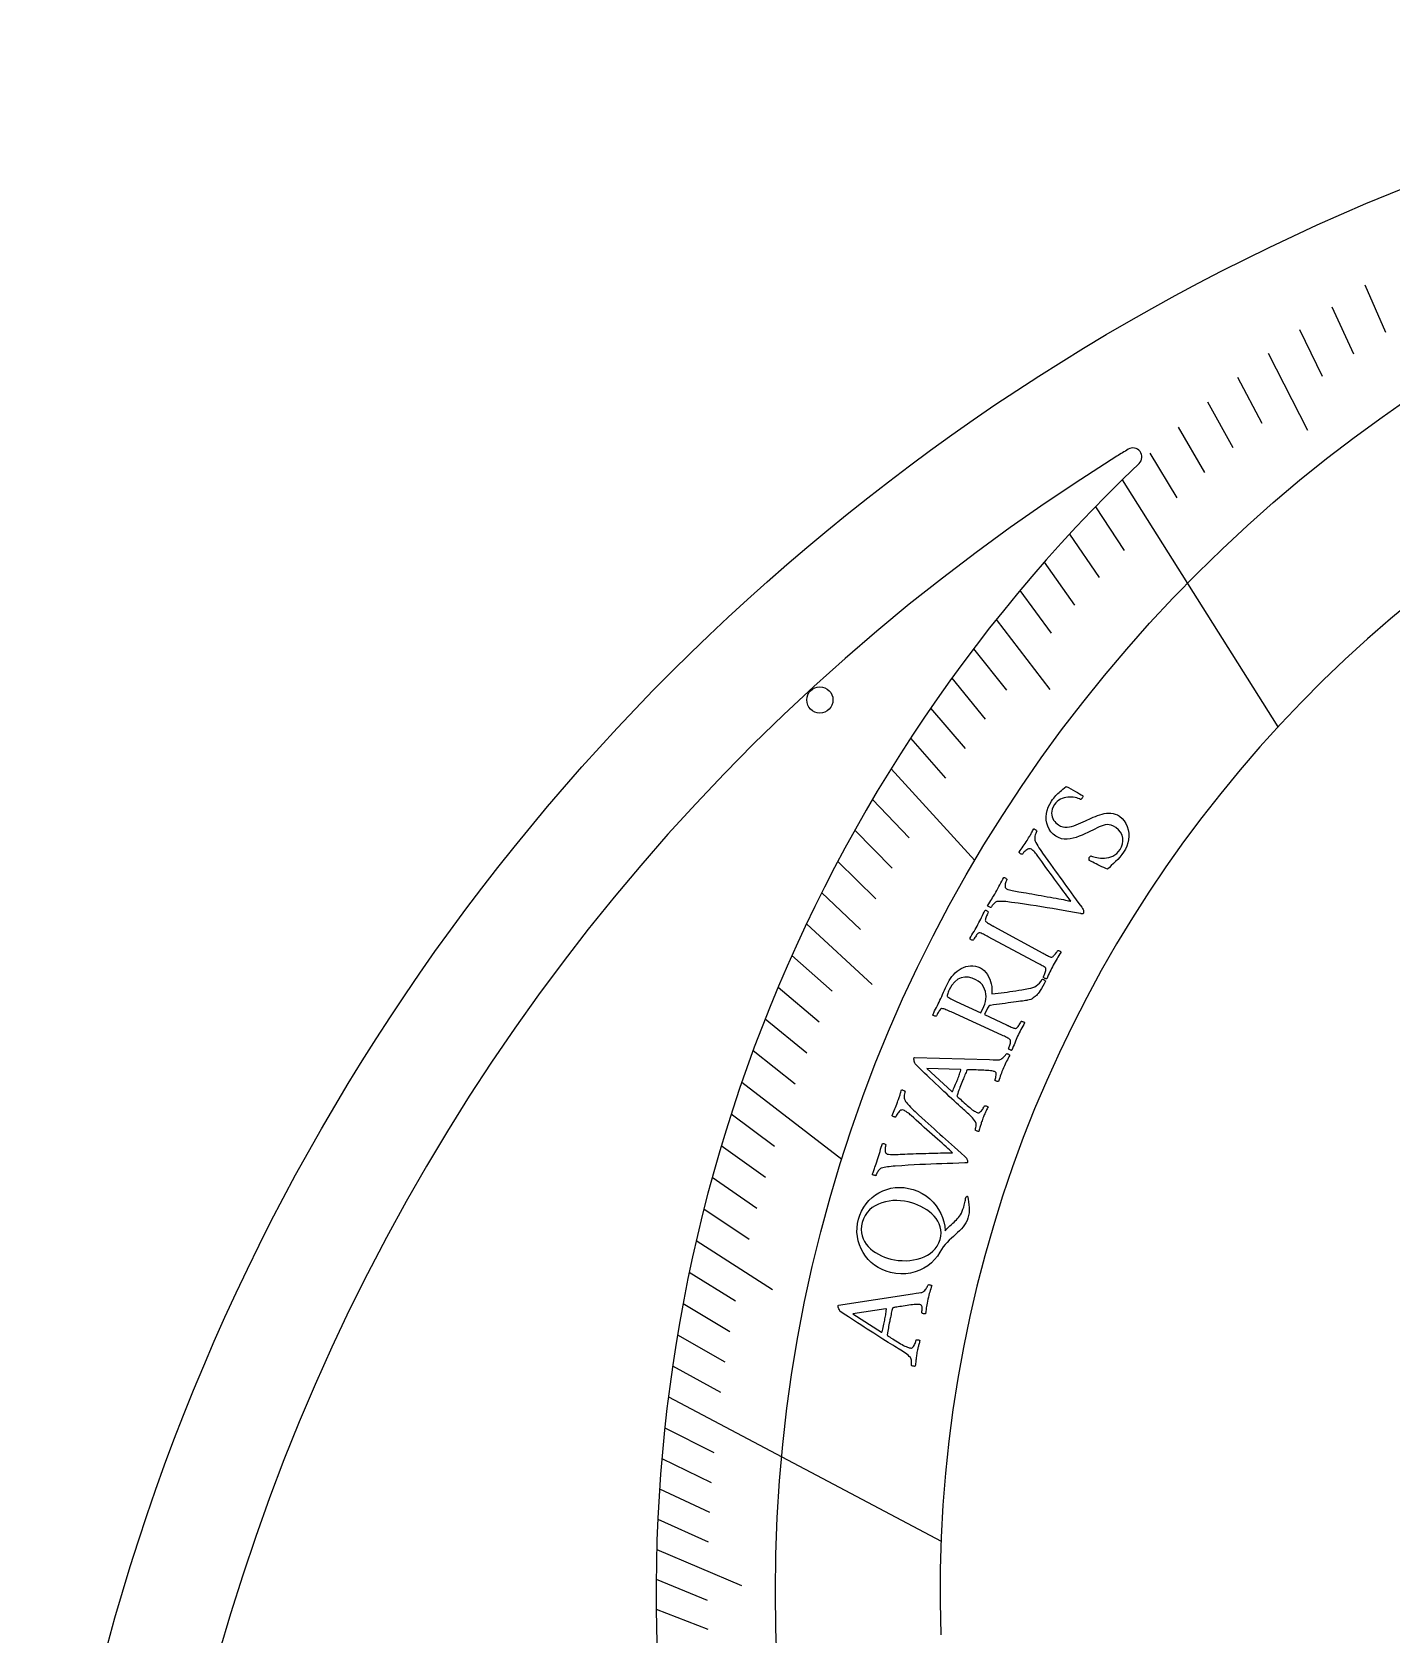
# Model space of a CAD drawing. Header units: millimetres. Extents: x -61 to 61, y -61 to 61.
# Drawn here: x -60.75 to -22.92, y 16.16 to 60.75 of the extents above; entities that cross this region are included whole.
import ezdxf

# ---------------------------------------------------------------- set-up
doc = ezdxf.new("R2010")
doc.units = ezdxf.units.MM
for name, color, linetype in [('CUT_INNER', 6, 'Continuous'), ('CUT_OUTER', 1, 'Continuous'), ('ENGRAVE', 7, 'Continuous'), ('ENGRAVE_FINE', 8, 'Continuous'), ('TEXT', 5, 'Continuous')]:
    doc.layers.add(name, color=color, linetype=linetype)

msp = doc.modelspace()

# ---------------------------------------------------------------- linework, layer by layer
at = {"layer": 'CUT_INNER'}
for centre, radius, start, end in [((-0.0003, 17.3601), 35.4923, 92.38122, 181.94185), ((-13.759, 22.1762), 31.6149, 121.46153, 122.13805), ((-30.1292, 48.9302), 0.25, 313.77078, 121.46484), ((-0.0001, 0), 57.7124, 121.992876, 268.538679), ((-0.0002, 17.3596), 43.3901, 133.66091, 237.28798)]:
    msp.add_arc(centre, radius, start, end, dxfattribs=at)
at = {"layer": 'CUT_OUTER'}
msp.add_circle((0, 0), 60.75, dxfattribs=at)
at = {"layer": 'ENGRAVE'}
for points in [[(-30.4248, 48.2959), (-26.0931, 41.4198)], [(-36.8574, 40.2563), (-34.5233, 37.707)], [(-41.0089, 31.5366), (-38.2235, 29.3945)], [(-43.0505, 22.7793), (-35.4649, 18.7655)]]:
    msp.add_lwpolyline(points, dxfattribs=at)
for centre, radius in [((0, 17.3597), 40.0734), ((-38.8367, 42.1689), 0.3645)]:
    msp.add_circle(centre, radius, dxfattribs=at)
at = {"layer": 'ENGRAVE_FINE'}
for points in [[(-23.6813, 53.7178), (-23.1, 52.3992)], [(-24.5962, 53.1053), (-23.9898, 51.7961)], [(-25.4913, 52.4725), (-24.8601, 51.1732)], [(-26.3663, 51.8203), (-25.2727, 49.6709)], [(-27.2208, 51.1495), (-26.5404, 49.871)], [(-28.0542, 50.4608), (-27.3495, 49.1933)], [(-28.8662, 49.7551), (-28.1375, 48.499)], [(-29.6565, 49.0332), (-28.9039, 47.7889)], [(-31.1708, 47.5441), (-30.3712, 46.3246)], [(-31.8943, 46.7786), (-31.0716, 45.5719)], [(-32.5952, 46.0001), (-31.7496, 44.8067)], [(-33.2732, 45.2095), (-32.405, 44.0298)], [(-33.9283, 44.4076), (-32.4428, 42.4633)], [(-34.5603, 43.5952), (-33.6476, 42.4439)], [(-35.1692, 42.7731), (-34.2347, 41.6365)], [(-35.7551, 41.9421), (-34.7989, 40.8205)], [(-36.3178, 41.1029), (-35.3404, 39.9967)], [(-37.374, 39.4029), (-36.3549, 38.3286)], [(-37.8676, 38.5437), (-36.8282, 37.4857)], [(-38.3385, 37.6792), (-37.279, 36.638)], [(-38.7866, 36.8101), (-37.7074, 35.7859)], [(-39.2122, 35.9372), (-37.3791, 34.2572)], [(-39.6154, 35.061), (-38.4978, 34.0718)], [(-39.9965, 34.1822), (-38.8601, 33.2111)], [(-40.3556, 33.3015), (-39.2009, 32.3486)], [(-40.693, 32.4194), (-39.5202, 31.4851)], [(-41.3037, 30.6535), (-40.0959, 29.7572)], [(-41.5774, 29.7708), (-40.3527, 28.8938)], [(-41.8306, 28.8889), (-40.5892, 28.0316)], [(-42.0633, 28.0083), (-40.8058, 27.171)], [(-42.2761, 27.1296), (-40.1506, 25.7656)], [(-42.4691, 26.2532), (-41.1803, 25.4565)], [(-42.6427, 25.3796), (-41.3389, 24.6036)], [(-42.7972, 24.5091), (-41.4788, 23.7541)], [(-42.9331, 23.6422), (-41.6003, 22.9083)], [(-43.1499, 21.9207), (-41.7899, 21.2298)], [(-43.2317, 21.0668), (-41.8586, 20.3977)], [(-43.2961, 20.2179), (-41.9105, 19.5709)], [(-43.3435, 19.3744), (-41.9457, 18.7496)], [(-43.3743, 18.5365), (-41.0207, 17.5307)], [(-43.3889, 17.7045), (-41.9681, 17.1248)], [(-43.3876, 16.8788), (-41.9559, 16.3218)]]:
    msp.add_lwpolyline(points, dxfattribs=at)
at = {"layer": 'TEXT'}
for points in [[(-32.3951, 39.3501), (-32.362, 39.3974), (-32.3303, 39.4395), (-32.3001, 39.4765), (-32.2714, 39.5083), (-32.2428, 39.5373), (-32.213, 39.5661), (-32.1819, 39.5945), (-32.1496, 39.6227), (-32.1148, 39.6525), (-32.0763, 39.6859), (-32.0341, 39.7229), (-31.9881, 39.7634), (-31.9234, 39.7316), (-31.8585, 39.698), (-31.7933, 39.6628), (-31.7279, 39.6259), (-31.6666, 39.5903), (-31.6138, 39.5593), (-31.5696, 39.5328), (-31.5338, 39.5107), (-31.5268, 39.5055), (-31.5232, 39.4974), (-31.5231, 39.4865), (-31.5263, 39.4727), (-31.5314, 39.4584), (-31.5365, 39.446), (-31.5418, 39.4354), (-31.5473, 39.4266), (-31.5553, 39.4168), (-31.564, 39.4092), (-31.5734, 39.4038), (-31.5836, 39.4006), (-31.6155, 39.4159), (-31.6518, 39.4296), (-31.6927, 39.4417), (-31.7381, 39.4522), (-31.7863, 39.4602), (-31.8359, 39.4646), (-31.8868, 39.4655), (-31.9391, 39.4628), (-31.9915, 39.4559), (-32.0429, 39.4441), (-32.0935, 39.4275), (-32.143, 39.406), (-32.1902, 39.3789), (-32.2336, 39.3453), (-32.2731, 39.3052), (-32.3088, 39.2587), (-32.3467, 39.1956), (-32.3733, 39.1349), (-32.3886, 39.0766), (-32.3927, 39.0208), (-32.3879, 38.9678), (-32.3763, 38.918), (-32.3582, 38.8714), (-32.3334, 38.828), (-32.3042, 38.7883), (-32.2727, 38.753), (-32.2389, 38.7219), (-32.2028, 38.6952), (-32.1421, 38.6608), (-32.0811, 38.638), (-32.0197, 38.6267), (-31.9579, 38.6268), (-31.8957, 38.6354), (-31.833, 38.6499), (-31.7696, 38.6701), (-31.7056, 38.6961), (-31.6411, 38.7249), (-31.576, 38.7534), (-31.5105, 38.7817), (-31.4443, 38.8098), (-31.3945, 38.8322), (-31.3421, 38.8556), (-31.2872, 38.88), (-31.2299, 38.9055), (-31.1707, 38.9305), (-31.1106, 38.9536), (-31.0495, 38.9747), (-30.9874, 38.9938), (-30.925, 39.0091), (-30.8627, 39.0187), (-30.8007, 39.0226), (-30.739, 39.0209), (-30.6782, 39.012), (-30.6192, 38.9946), (-30.5619, 38.9687), (-30.5064, 38.9342), (-30.4322, 38.8734), (-30.3706, 38.8049), (-30.3216, 38.7286), (-30.285, 38.6447), (-30.2601, 38.5563), (-30.2464, 38.4663), (-30.2437, 38.3749), (-30.2521, 38.282), (-30.2709, 38.1902), (-30.2995, 38.1024), (-30.3379, 38.0183), (-30.3862, 37.9379), (-30.4379, 37.8659), (-30.4928, 37.798), (-30.5509, 37.7341), (-30.6122, 37.6742), (-30.6732, 37.6175), (-30.7301, 37.5632), (-30.783, 37.5114), (-30.8319, 37.4621), (-30.8837, 37.4832), (-30.9366, 37.5058), (-30.9908, 37.53), (-31.0462, 37.5557), (-31.1004, 37.5816), (-31.1509, 37.6062), (-31.1979, 37.6296), (-31.2412, 37.6516), (-31.2787, 37.6712), (-31.3081, 37.6868), (-31.3296, 37.6987), (-31.3429, 37.7067), (-31.3452, 37.7196), (-31.3465, 37.7328), (-31.3468, 37.7462), (-31.3462, 37.7597), (-31.3443, 37.7731), (-31.3409, 37.7857), (-31.336, 37.7976), (-31.3297, 37.8089), (-31.3197, 37.8204), (-31.3079, 37.8269), (-31.2945, 37.8284), (-31.2793, 37.8248), (-31.2516, 37.8151), (-31.2181, 37.8053), (-31.179, 37.7953), (-31.1341, 37.7851), (-31.0849, 37.7763), (-31.0329, 37.7706), (-30.978, 37.7679), (-30.9203, 37.7682), (-30.8615, 37.7731), (-30.8031, 37.7843), (-30.7453, 37.8019), (-30.688, 37.8257), (-30.6324, 37.8576), (-30.5799, 37.8994), (-30.5304, 37.9511), (-30.4837, 38.0128), (-30.443, 38.0858), (-30.4173, 38.1625), (-30.4066, 38.2429), (-30.4109, 38.3271), (-30.432, 38.41), (-30.4719, 38.4866), (-30.5306, 38.5568), (-30.6081, 38.6206), (-30.6698, 38.6582), (-30.7295, 38.6839), (-30.7872, 38.6978), (-30.843, 38.6997), (-30.8981, 38.6928), (-30.9539, 38.6799), (-31.0102, 38.6611), (-31.0672, 38.6364), (-31.1255, 38.6081), (-31.1857, 38.5784), (-31.2478, 38.5473), (-31.3119, 38.5149), (-31.3858, 38.4802), (-31.4622, 38.4455), (-31.541, 38.4108), (-31.6221, 38.376), (-31.7046, 38.3448), (-31.7875, 38.3207), (-31.8709, 38.3038), (-31.9548, 38.294), (-32.0379, 38.2947), (-32.1191, 38.3094), (-32.1985, 38.338), (-32.2758, 38.3807), (-32.3506, 38.4373), (-32.4129, 38.5016), (-32.4627, 38.5736), (-32.4998, 38.6534), (-32.525, 38.7382), (-32.5387, 38.8253), (-32.5411, 38.9148), (-32.532, 39.0064), (-32.5123, 39.0975), (-32.4829, 39.1852), (-32.4439, 39.2694), (-32.3951, 39.3501)], [(-33.9423, 36.8177), (-33.9119, 36.8714), (-33.8824, 36.9245), (-33.854, 36.9772), (-33.8266, 37.0293), (-33.7996, 37.0808), (-33.7727, 37.1318), (-33.7457, 37.1822), (-33.7187, 37.232), (-33.7091, 37.2302), (-33.6971, 37.2255), (-33.6828, 37.218), (-33.666, 37.2077), (-33.6505, 37.1968), (-33.6398, 37.1872), (-33.6339, 37.1791), (-33.6329, 37.1724), (-33.6376, 37.1633), (-33.6439, 37.1491), (-33.6518, 37.13), (-33.6612, 37.1058), (-33.6704, 37.0791), (-33.6777, 37.052), (-33.6829, 37.0246), (-33.6861, 36.9969), (-33.6853, 36.9709), (-33.6782, 36.9486), (-33.665, 36.93), (-33.6455, 36.915), (-33.6108, 36.8999), (-33.558, 36.8843), (-33.4872, 36.8681), (-33.3984, 36.8514), (-33.3518, 36.8435), (-33.298, 36.8344), (-33.2371, 36.8242), (-33.169, 36.8127), (-33.0956, 36.8002), (-33.0186, 36.7868), (-32.9381, 36.7726), (-32.8539, 36.7576), (-32.768, 36.7421), (-32.682, 36.7268), (-32.5959, 36.7115), (-32.5097, 36.6963), (-32.4253, 36.6813), (-32.3445, 36.6666), (-32.2672, 36.6523), (-32.1934, 36.6383), (-32.1248, 36.6251), (-32.0627, 36.6131), (-32.0072, 36.6023), (-31.9584, 36.5926), (-31.918, 36.5846), (-31.8879, 36.5788), (-31.8683, 36.5752), (-31.8589, 36.5738), (-31.8668, 36.5853), (-31.8815, 36.6057), (-31.9029, 36.6352), (-31.9312, 36.6737), (-31.965, 36.7195), (-32.0032, 36.771), (-32.0458, 36.8283), (-32.0928, 36.8914), (-32.1431, 36.9592), (-32.1959, 37.0304), (-32.2511, 37.1053), (-32.3087, 37.1838), (-32.3676, 37.2644), (-32.4269, 37.3457), (-32.4865, 37.4278), (-32.5465, 37.5105), (-32.6057, 37.5924), (-32.663, 37.672), (-32.7184, 37.7492), (-32.772, 37.824), (-32.7924, 37.852), (-32.814, 37.8797), (-32.8369, 37.9071), (-32.8611, 37.9342), (-32.8854, 37.9594), (-32.9086, 37.981), (-32.9307, 37.9991), (-32.9518, 38.0137), (-32.9771, 38.0258), (-33.0028, 38.0303), (-33.0288, 38.0273), (-33.0552, 38.0168), (-33.0809, 38.0015), (-33.1052, 37.9841), (-33.128, 37.9646), (-33.1493, 37.943), (-33.1681, 37.922), (-33.1833, 37.9042), (-33.1948, 37.8895), (-33.2027, 37.878), (-33.2113, 37.8754), (-33.2227, 37.8767), (-33.2368, 37.882), (-33.2536, 37.8912), (-33.2698, 37.9024), (-33.282, 37.9133), (-33.2903, 37.9241), (-33.2945, 37.9347), (-33.2656, 37.9777), (-33.2372, 38.0193), (-33.2093, 38.0595), (-33.1819, 38.0983), (-33.1547, 38.1372), (-33.1272, 38.1777), (-33.0996, 38.2197), (-33.0716, 38.2633), (-33.049, 38.2992), (-33.0291, 38.3313), (-33.0118, 38.3596), (-32.9971, 38.3841), (-32.984, 38.4067), (-32.9711, 38.4292), (-32.9586, 38.4516), (-32.9463, 38.474), (-32.9335, 38.4975), (-32.919, 38.5234), (-32.9029, 38.5518), (-32.8853, 38.5827), (-32.8757, 38.5803), (-32.8639, 38.5747), (-32.8497, 38.5658), (-32.8332, 38.5537), (-32.8179, 38.5412), (-32.8077, 38.5314), (-32.8023, 38.5243), (-32.802, 38.5197), (-32.8093, 38.5061), (-32.8188, 38.485), (-32.8304, 38.4562), (-32.844, 38.4199), (-32.8556, 38.3803), (-32.861, 38.3416), (-32.8602, 38.3039), (-32.8533, 38.2672), (-32.8436, 38.2389), (-32.8273, 38.2032), (-32.8044, 38.1601), (-32.7747, 38.1098), (-32.7418, 38.0569), (-32.7088, 38.0061), (-32.6759, 37.9574), (-32.643, 37.9107), (-32.5666, 37.8029), (-32.4932, 37.6999), (-32.4228, 37.6016), (-32.3553, 37.508), (-32.29, 37.4175), (-32.2259, 37.3286), (-32.1629, 37.2413), (-32.1012, 37.1554), (-32.0393, 37.0697), (-31.9761, 36.9825), (-31.9115, 36.8939), (-31.8455, 36.8039), (-31.7771, 36.7107), (-31.7052, 36.6124), (-31.6297, 36.509), (-31.5506, 36.4007), (-31.5305, 36.371), (-31.5155, 36.3437), (-31.5056, 36.3187), (-31.5008, 36.2959), (-31.5, 36.2751), (-31.5022, 36.2557), (-31.5072, 36.2379), (-31.5151, 36.2215), (-31.5191, 36.2177), (-31.5255, 36.216), (-31.5342, 36.2161), (-31.5452, 36.2182), (-31.5568, 36.2209), (-31.5669, 36.2227), (-31.5757, 36.2237), (-31.5831, 36.2238), (-31.7502, 36.2542), (-31.9119, 36.2833), (-32.068, 36.3109), (-32.2187, 36.3372), (-32.3672, 36.3627), (-32.5172, 36.3881), (-32.6685, 36.4132), (-32.8212, 36.4381), (-32.9788, 36.463), (-33.1448, 36.4881), (-33.3191, 36.5134), (-33.5019, 36.5387), (-33.5579, 36.5465), (-33.6115, 36.5532), (-33.6624, 36.5586), (-33.7109, 36.5628), (-33.7576, 36.5653), (-33.8033, 36.5659), (-33.8479, 36.5645), (-33.8916, 36.561), (-33.9097, 36.5579), (-33.9284, 36.5507), (-33.9479, 36.5394), (-33.968, 36.5241), (-33.9878, 36.5065), (-34.0063, 36.4884), (-34.0234, 36.4698), (-34.0392, 36.4507), (-34.0531, 36.4325), (-34.0647, 36.4166), (-34.0739, 36.403), (-34.0807, 36.3917), (-34.0843, 36.3917), (-34.0931, 36.3953), (-34.1072, 36.4023), (-34.1265, 36.4128), (-34.1458, 36.4238), (-34.1597, 36.4324), (-34.1684, 36.4387), (-34.1717, 36.4425), (-34.139, 36.4968), (-34.1088, 36.546), (-34.0811, 36.5903), (-34.0559, 36.6295), (-34.0308, 36.6688), (-34.0035, 36.7132), (-33.974, 36.7629), (-33.9423, 36.8177)], [(-34.4393, 35.9238), (-34.413, 35.9733), (-34.3876, 36.0224), (-34.363, 36.0712), (-34.3394, 36.1196), (-34.3158, 36.1683), (-34.2913, 36.218), (-34.266, 36.2686), (-34.2398, 36.3201), (-34.2288, 36.3216), (-34.2164, 36.3199), (-34.2027, 36.315), (-34.1876, 36.3067), (-34.1733, 36.297), (-34.1621, 36.2876), (-34.1538, 36.2784), (-34.1486, 36.2696), (-34.1551, 36.2571), (-34.1634, 36.2401), (-34.1733, 36.2184), (-34.185, 36.1922), (-34.197, 36.1639), (-34.2079, 36.1362), (-34.2176, 36.1089), (-34.2263, 36.0821), (-34.2324, 36.0579), (-34.2345, 36.038), (-34.2326, 36.0226), (-34.2267, 36.0117), (-34.2116, 35.9975), (-34.1935, 35.9831), (-34.1724, 35.9685), (-34.1482, 35.9535), (-34.1219, 35.9382), (-34.0942, 35.9224), (-34.0651, 35.9062), (-34.0348, 35.8896), (-34.0299, 35.8869), (-34.025, 35.8842), (-34.0201, 35.8815), (-34.0152, 35.8789), (-34.0103, 35.8762), (-34.0054, 35.8735), (-34.0005, 35.8709), (-33.9956, 35.8682), (-32.6331, 35.1264), (-32.6282, 35.1238), (-32.6233, 35.1211), (-32.6184, 35.1184), (-32.6135, 35.1158), (-32.6086, 35.1131), (-32.6037, 35.1104), (-32.5988, 35.1078), (-32.5939, 35.1051), (-32.5635, 35.0887), (-32.5345, 35.0733), (-32.5067, 35.0588), (-32.4803, 35.0453), (-32.4554, 35.0335), (-32.4322, 35.0238), (-32.4107, 35.0164), (-32.3909, 35.0112), (-32.3798, 35.0125), (-32.3666, 35.0189), (-32.3511, 35.0303), (-32.3334, 35.0467), (-32.3148, 35.0663), (-32.2968, 35.0872), (-32.2794, 35.1095), (-32.2626, 35.1331), (-32.2474, 35.1556), (-32.235, 35.1744), (-32.2255, 35.1895), (-32.2187, 35.2009), (-32.2086, 35.2009), (-32.1966, 35.1986), (-32.1828, 35.1939), (-32.167, 35.1869), (-32.152, 35.1784), (-32.1404, 35.1696), (-32.1323, 35.1602), (-32.1276, 35.1505), (-32.157, 35.1048), (-32.1855, 35.0599), (-32.2133, 35.016), (-32.2402, 34.9728), (-32.2665, 34.9296), (-32.2926, 34.8854), (-32.3182, 34.8403), (-32.3435, 34.7941), (-32.3675, 34.7487), (-32.3911, 34.7026), (-32.4142, 34.6557), (-32.4368, 34.608), (-32.4592, 34.5597), (-32.4815, 34.5108), (-32.5037, 34.4614), (-32.5259, 34.4114), (-32.5366, 34.41), (-32.5489, 34.4116), (-32.5627, 34.4164), (-32.578, 34.4243), (-32.5925, 34.4336), (-32.6041, 34.4426), (-32.6126, 34.4513), (-32.6182, 34.4598), (-32.6123, 34.4717), (-32.6049, 34.488), (-32.596, 34.5086), (-32.5856, 34.5337), (-32.5751, 34.5608), (-32.5659, 34.588), (-32.558, 34.615), (-32.5515, 34.642), (-32.5472, 34.6663), (-32.5463, 34.6854), (-32.5487, 34.6992), (-32.5544, 34.7078), (-32.5724, 34.7249), (-32.5941, 34.742), (-32.6194, 34.7593), (-32.6483, 34.7767), (-32.6798, 34.7944), (-32.7125, 34.8125), (-32.7466, 34.8311), (-32.7821, 34.8501), (-34.1507, 35.5803), (-34.1864, 35.5992), (-34.2211, 35.6173), (-34.2549, 35.6347), (-34.2878, 35.6513), (-34.3192, 35.666), (-34.3482, 35.6775), (-34.3749, 35.6858), (-34.3994, 35.6911), (-34.4111, 35.6914), (-34.4246, 35.6853), (-34.44, 35.6728), (-34.4572, 35.6538), (-34.4752, 35.6311), (-34.4928, 35.6074), (-34.5102, 35.5827), (-34.5273, 35.557), (-34.5428, 35.5328), (-34.5554, 35.5126), (-34.5651, 35.4964), (-34.572, 35.4841), (-34.5822, 35.4836), (-34.5944, 35.4854), (-34.6084, 35.4896), (-34.6244, 35.4962), (-34.6396, 35.5043), (-34.6513, 35.513), (-34.6595, 35.5224), (-34.6642, 35.5324), (-34.6354, 35.583), (-34.6066, 35.6329), (-34.5778, 35.6823), (-34.5488, 35.731), (-34.5203, 35.7794), (-34.4925, 35.8277), (-34.4655, 35.8758), (-34.4393, 35.9238)], [(-35.272, 34.3055), (-35.2416, 34.3627), (-35.2061, 34.4184), (-35.1656, 34.4727), (-35.1199, 34.5256), (-35.0701, 34.5754), (-35.0173, 34.6207), (-34.9614, 34.6613), (-34.9025, 34.6974), (-34.8411, 34.7276), (-34.7779, 34.7504), (-34.7127, 34.766), (-34.6457, 34.7743), (-34.5776, 34.774), (-34.509, 34.7636), (-34.4399, 34.7433), (-34.3704, 34.713), (-34.3148, 34.6797), (-34.2643, 34.6386), (-34.2186, 34.5896), (-34.178, 34.5328), (-34.1426, 34.4707), (-34.1127, 34.4056), (-34.0884, 34.3377), (-34.0696, 34.2668), (-34.0567, 34.1955), (-34.05, 34.126), (-34.0495, 34.0584), (-34.0553, 33.9927), (-33.9636, 34.0018), (-33.8753, 34.0112), (-33.7904, 34.0211), (-33.7088, 34.0314), (-33.6288, 34.0423), (-33.5486, 34.054), (-33.4683, 34.0664), (-33.3877, 34.0796), (-33.3049, 34.0936), (-33.2177, 34.1082), (-33.1262, 34.1236), (-33.0304, 34.1396), (-32.969, 34.1526), (-32.9127, 34.1699), (-32.8614, 34.1915), (-32.8152, 34.2174), (-32.7722, 34.2497), (-32.7304, 34.2906), (-32.6898, 34.3401), (-32.6504, 34.3982), (-32.6396, 34.3992), (-32.6272, 34.3964), (-32.6132, 34.3896), (-32.5975, 34.3788), (-32.5828, 34.3673), (-32.5716, 34.3581), (-32.5639, 34.3512), (-32.5597, 34.3467), (-32.6, 34.2711), (-32.6381, 34.2028), (-32.674, 34.1419), (-32.7079, 34.0884), (-32.7391, 34.0422), (-32.7674, 34.0034), (-32.7925, 33.972), (-32.8147, 33.948), (-32.8313, 33.9339), (-32.8515, 33.9174), (-32.8751, 33.8986), (-32.9023, 33.8775), (-32.9339, 33.8567), (-32.9709, 33.8392), (-33.0133, 33.8247), (-33.0611, 33.8135), (-33.0835, 33.8097), (-33.1142, 33.805), (-33.1531, 33.7992), (-33.2004, 33.7923), (-33.2545, 33.7846), (-33.314, 33.7765), (-33.3789, 33.7678), (-33.4493, 33.7585), (-33.5236, 33.7487), (-33.6004, 33.7384), (-33.6797, 33.7277), (-33.7615, 33.7164), (-33.8441, 33.705), (-33.9257, 33.6941), (-34.0063, 33.6834), (-34.0858, 33.6732), (-34.1114, 33.6651), (-34.1347, 33.6486), (-34.1558, 33.6238), (-34.1746, 33.5906), (-34.2565, 33.4172), (-33.6434, 33.1298), (-33.6384, 33.1274), (-33.6333, 33.1251), (-33.6283, 33.1227), (-33.6232, 33.1203), (-33.6182, 33.118), (-33.6131, 33.1156), (-33.6081, 33.1132), (-33.603, 33.1109), (-33.5717, 33.0963), (-33.5418, 33.0827), (-33.5132, 33.0699), (-33.486, 33.0581), (-33.4604, 33.0477), (-33.4367, 33.0395), (-33.4148, 33.0334), (-33.3947, 33.0294), (-33.3837, 33.0314), (-33.3709, 33.0385), (-33.3561, 33.0508), (-33.3394, 33.0682), (-33.3221, 33.0889), (-33.3054, 33.1109), (-33.2894, 33.1342), (-33.274, 33.1588), (-33.2602, 33.1821), (-33.249, 33.2016), (-33.2403, 33.2173), (-33.2343, 33.2291), (-33.2242, 33.2297), (-33.2121, 33.2281), (-33.198, 33.2243), (-33.1818, 33.2182), (-33.1663, 33.2107), (-33.1542, 33.2025), (-33.1456, 33.1937), (-33.1403, 33.1842), (-33.1669, 33.1369), (-33.1927, 33.0904), (-33.2177, 33.0448), (-33.242, 33.0001), (-33.2657, 32.9554), (-33.289, 32.9097), (-33.3119, 32.8631), (-33.3344, 32.8155), (-33.3556, 32.7688), (-33.3764, 32.7213), (-33.3966, 32.6731), (-33.4163, 32.6241), (-33.4357, 32.5745), (-33.455, 32.5244), (-33.4743, 32.4737), (-33.4934, 32.4226), (-33.504, 32.4205), (-33.5163, 32.4214), (-33.5304, 32.4253), (-33.5461, 32.4322), (-33.5612, 32.4406), (-33.5733, 32.449), (-33.5823, 32.4572), (-33.5884, 32.4653), (-33.5832, 32.4775), (-33.5769, 32.4942), (-33.5692, 32.5154), (-33.5603, 32.541), (-33.5515, 32.5687), (-33.5439, 32.5964), (-33.5377, 32.6238), (-33.5328, 32.6511), (-33.53, 32.6757), (-33.5302, 32.6948), (-33.5334, 32.7085), (-33.5396, 32.7167), (-33.5587, 32.7326), (-33.5814, 32.7485), (-33.6077, 32.7642), (-33.6376, 32.7798), (-33.67, 32.7955), (-33.7038, 32.8117), (-33.739, 32.8282), (-33.7755, 32.845), (-35.1872, 33.488), (-35.2239, 33.5047), (-35.2597, 33.5207), (-35.2945, 33.536), (-35.3284, 33.5506), (-35.3605, 33.5634), (-35.3902, 33.5731), (-35.4174, 33.5798), (-35.4421, 33.5836), (-35.4538, 33.5832), (-35.467, 33.5763), (-35.4815, 33.5628), (-35.4976, 33.5429), (-35.5141, 33.5192), (-35.5301, 33.4948), (-35.5458, 33.4697), (-35.5609, 33.4438), (-35.5746, 33.4195), (-35.5857, 33.3991), (-35.5943, 33.3827), (-35.6003, 33.3701), (-35.6105, 33.369), (-35.6227, 33.3701), (-35.637, 33.3734), (-35.6534, 33.379), (-35.669, 33.3862), (-35.6812, 33.3942), (-35.69, 33.4031), (-35.6953, 33.4128), (-35.6697, 33.4649), (-35.6441, 33.5161), (-35.6185, 33.5666), (-35.5929, 33.6162), (-35.5677, 33.6655), (-35.5431, 33.7148), (-35.5192, 33.7641), (-35.496, 33.8135), (-35.472, 33.8657), (-35.4474, 33.9201), (-35.4222, 33.9766), (-35.3964, 34.0353), (-35.3691, 34.097), (-35.3393, 34.1626), (-35.3069, 34.2321), (-35.272, 34.3055)], [(-34.496, 34.3866), (-34.6016, 34.4295), (-34.705, 34.4528), (-34.8061, 34.4563), (-34.905, 34.4399), (-34.9992, 34.3992), (-35.0859, 34.3295), (-35.1652, 34.231), (-35.2366, 34.1036), (-35.2448, 34.0856), (-35.2546, 34.0633), (-35.266, 34.0366), (-35.2788, 34.0056), (-35.2896, 33.9752), (-35.2946, 33.9503), (-35.2938, 33.9311), (-35.2874, 33.9175), (-35.2725, 33.9029), (-35.2517, 33.8874), (-35.2249, 33.871), (-35.192, 33.8536), (-35.1561, 33.8358), (-35.1198, 33.8181), (-35.0832, 33.8006), (-35.0463, 33.7832), (-34.3575, 33.4645), (-34.2738, 33.6419), (-34.2471, 33.7076), (-34.2282, 33.7753), (-34.2173, 33.845), (-34.2142, 33.9168), (-34.2193, 33.9885), (-34.2326, 34.0577), (-34.2543, 34.1245), (-34.2843, 34.189), (-34.3232, 34.2489), (-34.3714, 34.3018), (-34.429, 34.3477), (-34.496, 34.3866)], [(-34.7661, 30.7111), (-34.7707, 30.7152), (-34.7842, 30.7275), (-34.8069, 30.7479), (-34.8386, 30.7767), (-34.878, 30.8124), (-34.9239, 30.8539), (-34.9763, 30.9012), (-35.0351, 30.9544), (-35.0987, 31.0124), (-35.1657, 31.074), (-35.2359, 31.1393), (-35.3093, 31.2084), (-35.385, 31.2798), (-35.4617, 31.3521), (-35.5395, 31.4253), (-35.6184, 31.4994), (-35.697, 31.5734), (-35.7738, 31.6461), (-35.8487, 31.7175), (-35.922, 31.7876), (-35.992, 31.8551), (-36.0577, 31.9186), (-36.1189, 31.9782), (-36.1756, 32.0337), (-36.1861, 32.0488), (-36.1956, 32.0686), (-36.2043, 32.0929), (-36.2121, 32.1219), (-36.2178, 32.1509), (-36.2204, 32.1752), (-36.2199, 32.1949), (-36.2163, 32.2098), (-36.2149, 32.213), (-36.2135, 32.2155), (-36.2122, 32.2172), (-36.2109, 32.2181), (-36.2094, 32.2189), (-36.2075, 32.2204), (-36.205, 32.2224), (-36.2021, 32.225), (-34.1196, 32.1651), (-34.0173, 32.1601), (-33.9407, 32.1566), (-33.8897, 32.1547), (-33.8645, 32.1545), (-33.8418, 32.157), (-33.8187, 32.164), (-33.7951, 32.1756), (-33.771, 32.1917), (-33.7477, 32.2104), (-33.7262, 32.23), (-33.7067, 32.2504), (-33.689, 32.2716), (-33.674, 32.2914), (-33.6625, 32.3074), (-33.6543, 32.3197), (-33.6496, 32.3283), (-33.6375, 32.3296), (-33.6239, 32.3278), (-33.6089, 32.3229), (-33.5925, 32.3149), (-33.5772, 32.306), (-33.5655, 32.2988), (-33.5575, 32.2933), (-33.553, 32.2893), (-33.5772, 32.2436), (-33.6001, 32.2003), (-33.6215, 32.1594), (-33.6416, 32.1209), (-33.6615, 32.0815), (-33.6824, 32.0381), (-33.7042, 31.9906), (-33.7269, 31.939), (-33.7502, 31.8842), (-33.7706, 31.834), (-33.7883, 31.7883), (-33.8032, 31.7472), (-33.8176, 31.7058), (-33.8338, 31.6595), (-33.8517, 31.6083), (-33.8714, 31.5521), (-33.882, 31.5497), (-33.8943, 31.5503), (-33.9085, 31.5539), (-33.9244, 31.5604), (-33.9396, 31.5686), (-33.9516, 31.5772), (-33.9604, 31.5863), (-33.9661, 31.5957), (-33.9596, 31.6133), (-33.9528, 31.6358), (-33.9457, 31.6631), (-33.9383, 31.6952), (-33.9324, 31.7275), (-33.9296, 31.7552), (-33.93, 31.7783), (-33.9337, 31.7967), (-33.9393, 31.8061), (-33.9482, 31.8149), (-33.9604, 31.823), (-33.9758, 31.8306), (-33.9945, 31.837), (-34.0197, 31.8428), (-34.0514, 31.8482), (-34.0896, 31.8531), (-34.1326, 31.8574), (-34.1786, 31.8613), (-34.2275, 31.8647), (-34.2795, 31.8675), (-34.3326, 31.8698), (-34.3851, 31.8719), (-34.437, 31.8736), (-34.4883, 31.8751), (-34.537, 31.8762), (-34.5812, 31.8772), (-34.6209, 31.8781), (-34.6561, 31.8788), (-34.685, 31.8794), (-34.7056, 31.8798), (-34.718, 31.8801), (-34.7221, 31.8801), (-34.7227, 31.8799), (-34.7246, 31.8791), (-34.7276, 31.8779), (-34.7319, 31.8761), (-34.7363, 31.8739), (-34.7399, 31.8713), (-34.7426, 31.8684), (-34.7445, 31.8652), (-34.7575, 31.8384), (-34.7712, 31.8084), (-34.7857, 31.7751), (-34.8011, 31.7387), (-34.8165, 31.7013), (-34.8314, 31.6652), (-34.8457, 31.6303), (-34.8594, 31.5968), (-34.8629, 31.5881), (-34.8664, 31.5794), (-34.87, 31.5708), (-34.8735, 31.5621), (-34.8769, 31.5537), (-34.8802, 31.5456), (-34.8833, 31.5381), (-34.8862, 31.5309), (-34.9064, 31.4808), (-34.9247, 31.4345), (-34.9412, 31.3919), (-34.9559, 31.3532), (-34.9703, 31.3136), (-34.9861, 31.2686), (-35.0033, 31.218), (-35.0218, 31.162), (-35.0223, 31.1599), (-35.0222, 31.1571), (-35.0217, 31.1536), (-35.0207, 31.1495), (-35.0197, 31.1455), (-35.0189, 31.1427), (-35.0184, 31.141), (-35.0183, 31.1405), (-35.0146, 31.1371), (-35.0035, 31.1271), (-34.9851, 31.1105), (-34.9593, 31.0872), (-34.9284, 31.0593), (-34.8948, 31.0288), (-34.8584, 30.9958), (-34.8192, 30.9603), (-34.7792, 30.9244), (-34.7402, 30.8902), (-34.7024, 30.8577), (-34.6656, 30.8269), (-34.6294, 30.7966), (-34.5957, 30.7705), (-34.5643, 30.7486), (-34.5352, 30.7308), (-34.5087, 30.7163), (-34.4848, 30.7039), (-34.4635, 30.6938), (-34.4449, 30.686), (-34.4255, 30.6823), (-34.4055, 30.686), (-34.3849, 30.6971), (-34.3636, 30.7155), (-34.343, 30.7381), (-34.3241, 30.762), (-34.3069, 30.787), (-34.2915, 30.8132), (-34.2785, 30.8374), (-34.2684, 30.8567), (-34.2613, 30.871), (-34.2571, 30.8803), (-34.2506, 30.8814), (-34.2405, 30.8806), (-34.2269, 30.8779), (-34.2098, 30.8734), (-34.1925, 30.8678), (-34.1779, 30.8618), (-34.1663, 30.8555), (-34.1576, 30.8488), (-34.1716, 30.8184), (-34.1846, 30.7903), (-34.1967, 30.7646), (-34.2079, 30.7411), (-34.2186, 30.7188), (-34.2293, 30.6966), (-34.24, 30.6743), (-34.2506, 30.652), (-34.2617, 30.6278), (-34.2738, 30.5998), (-34.2868, 30.568), (-34.3008, 30.5324), (-34.3144, 30.4963), (-34.3263, 30.463), (-34.3367, 30.4325), (-34.3455, 30.4048), (-34.3535, 30.3785), (-34.3614, 30.3523), (-34.3694, 30.326), (-34.3773, 30.2997), (-34.3858, 30.2717), (-34.3956, 30.2403), (-34.4067, 30.2055), (-34.4189, 30.1672), (-34.4254, 30.1662), (-34.4352, 30.1674), (-34.4485, 30.1709), (-34.4651, 30.1766), (-34.482, 30.1833), (-34.4963, 30.1901), (-34.5078, 30.1968), (-34.5166, 30.2035), (-34.5108, 30.222), (-34.505, 30.2466), (-34.4991, 30.2772), (-34.4931, 30.314), (-34.4895, 30.3511), (-34.4905, 30.383), (-34.4963, 30.4095), (-34.5068, 30.4307), (-34.5314, 30.4684), (-34.5587, 30.5049), (-34.5886, 30.5403), (-34.6212, 30.5745), (-34.6557, 30.6083), (-34.6914, 30.6423), (-34.7282, 30.6766), (-34.7661, 30.7111)], [(-35.861, 31.9186), (-35.1651, 31.275), (-35.1647, 31.275), (-35.1632, 31.2748), (-35.1609, 31.2745), (-35.1575, 31.274), (-35.1541, 31.2738), (-35.1515, 31.2742), (-35.1496, 31.2751), (-35.1485, 31.2765), (-35.1331, 31.3107), (-35.1166, 31.3482), (-35.0989, 31.3891), (-35.0801, 31.4333), (-35.0617, 31.4769), (-35.0453, 31.5159), (-35.0309, 31.5505), (-35.0186, 31.5806), (-35.0029, 31.6198), (-34.9884, 31.6571), (-34.9752, 31.6926), (-34.9631, 31.7264), (-34.9513, 31.76), (-34.9388, 31.7951), (-34.9256, 31.8317), (-34.9118, 31.8698), (-34.9111, 31.8732), (-34.9116, 31.8764), (-34.9135, 31.8793), (-34.9168, 31.8821), (-34.9202, 31.8844), (-34.9227, 31.8861), (-34.9242, 31.8871), (-34.9247, 31.8874)], [(-37.2316, 29.3804), (-37.2129, 29.4393), (-37.1951, 29.4974), (-37.1782, 29.5548), (-37.1621, 29.6114), (-37.1464, 29.6674), (-37.1306, 29.7228), (-37.1146, 29.7777), (-37.0985, 29.8321), (-37.0887, 29.8323), (-37.076, 29.8302), (-37.0605, 29.8258), (-37.042, 29.8192), (-37.0245, 29.8117), (-37.0121, 29.8046), (-37.0046, 29.7978), (-37.0022, 29.7915), (-37.0049, 29.7816), (-37.0082, 29.7664), (-37.0119, 29.7461), (-37.0162, 29.7205), (-37.0197, 29.6924), (-37.0211, 29.6644), (-37.0206, 29.6365), (-37.018, 29.6088), (-37.0118, 29.5835), (-37.0003, 29.5631), (-36.9835, 29.5477), (-36.9614, 29.5371), (-36.9243, 29.5294), (-36.8694, 29.525), (-36.7968, 29.5239), (-36.7065, 29.5259), (-36.6592, 29.5278), (-36.6047, 29.5301), (-36.543, 29.5326), (-36.474, 29.5354), (-36.3996, 29.5384), (-36.3215, 29.5412), (-36.2398, 29.544), (-36.1544, 29.5467), (-36.0671, 29.5493), (-35.9798, 29.5521), (-35.8924, 29.5549), (-35.8049, 29.5578), (-35.7192, 29.5606), (-35.6371, 29.5629), (-35.5585, 29.5649), (-35.4834, 29.5665), (-35.4135, 29.5678), (-35.3503, 29.5689), (-35.2938, 29.5697), (-35.244, 29.5704), (-35.2028, 29.571), (-35.1723, 29.5715), (-35.1523, 29.572), (-35.1429, 29.5725), (-35.1529, 29.5822), (-35.1715, 29.5991), (-35.1986, 29.6235), (-35.2342, 29.6553), (-35.2767, 29.6932), (-35.3248, 29.7357), (-35.3783, 29.783), (-35.4373, 29.835), (-35.5006, 29.8908), (-35.5669, 29.9497), (-35.6364, 30.0115), (-35.709, 30.0764), (-35.7833, 30.1431), (-35.8581, 30.2104), (-35.9334, 30.2783), (-36.0092, 30.3469), (-36.084, 30.4148), (-36.1565, 30.4808), (-36.2268, 30.5449), (-36.2947, 30.607), (-36.3204, 30.6302), (-36.3473, 30.6528), (-36.3753, 30.6749), (-36.4046, 30.6964), (-36.4336, 30.716), (-36.4608, 30.7324), (-36.4861, 30.7455), (-36.5097, 30.7555), (-36.5371, 30.762), (-36.5631, 30.7611), (-36.588, 30.7528), (-36.6115, 30.7371), (-36.6336, 30.7168), (-36.6537, 30.6947), (-36.672, 30.671), (-36.6884, 30.6455), (-36.7025, 30.621), (-36.7136, 30.6004), (-36.7219, 30.5837), (-36.7272, 30.5708), (-36.7351, 30.5664), (-36.7465, 30.5653), (-36.7614, 30.5676), (-36.7798, 30.5732), (-36.7979, 30.5807), (-36.8121, 30.5889), (-36.8224, 30.5978), (-36.8288, 30.6073), (-36.8093, 30.6554), (-36.7901, 30.7019), (-36.7711, 30.747), (-36.7524, 30.7906), (-36.7338, 30.8343), (-36.7153, 30.8796), (-36.6969, 30.9264), (-36.6786, 30.9748), (-36.6639, 31.0146), (-36.6511, 31.0502), (-36.64, 31.0814), (-36.6307, 31.1085), (-36.6225, 31.1333), (-36.6146, 31.158), (-36.6069, 31.1825), (-36.5996, 31.2069), (-36.5919, 31.2325), (-36.5831, 31.2609), (-36.5732, 31.292), (-36.5623, 31.3259), (-36.5525, 31.3255), (-36.5397, 31.3224), (-36.524, 31.3167), (-36.5053, 31.3082), (-36.4879, 31.2992), (-36.4758, 31.2918), (-36.4691, 31.2858), (-36.4678, 31.2814), (-36.4722, 31.2666), (-36.4771, 31.244), (-36.4825, 31.2135), (-36.4883, 31.1751), (-36.4914, 31.134), (-36.4887, 31.095), (-36.4802, 31.0583), (-36.4658, 31.0238), (-36.4505, 30.9981), (-36.4271, 30.9665), (-36.3958, 30.9292), (-36.3564, 30.8861), (-36.3132, 30.8411), (-36.2705, 30.7982), (-36.2282, 30.7573), (-36.1864, 30.7185), (-36.0894, 30.6288), (-35.9962, 30.5432), (-35.907, 30.4616), (-35.8217, 30.384), (-35.7391, 30.3089), (-35.6579, 30.2352), (-35.5783, 30.1627), (-35.5001, 30.0915), (-35.4218, 30.0204), (-35.342, 29.9482), (-35.2604, 29.8748), (-35.1773, 29.8004), (-35.0911, 29.7234), (-35.0004, 29.6421), (-34.9052, 29.5566), (-34.8054, 29.4669), (-34.7796, 29.4421), (-34.7593, 29.4184), (-34.7444, 29.396), (-34.735, 29.3747), (-34.73, 29.3545), (-34.728, 29.3351), (-34.7293, 29.3166), (-34.7336, 29.2989), (-34.7367, 29.2944), (-34.7426, 29.2914), (-34.7511, 29.2897), (-34.7624, 29.2895), (-34.7743, 29.2897), (-34.7846, 29.2894), (-34.7934, 29.2885), (-34.8006, 29.2871), (-34.9704, 29.2824), (-35.1346, 29.2773), (-35.2931, 29.2721), (-35.4459, 29.2667), (-35.5965, 29.261), (-35.7485, 29.2548), (-35.9017, 29.2481), (-36.0563, 29.2409), (-36.2156, 29.2327), (-36.3832, 29.2229), (-36.559, 29.2116), (-36.7431, 29.1985), (-36.7995, 29.1946), (-36.8532, 29.1901), (-36.9043, 29.1848), (-36.9525, 29.1789), (-36.9987, 29.1718), (-37.0436, 29.1629), (-37.087, 29.1522), (-37.129, 29.1398), (-37.146, 29.133), (-37.1629, 29.1221), (-37.1796, 29.1071), (-37.1961, 29.0879), (-37.2118, 29.0666), (-37.2262, 29.045), (-37.2391, 29.0233), (-37.2506, 29.0014), (-37.2604, 28.9807), (-37.2685, 28.9627), (-37.2746, 28.9475), (-37.279, 28.935), (-37.2825, 28.9344), (-37.2919, 28.936), (-37.3071, 28.9399), (-37.3281, 28.9462), (-37.3493, 28.953), (-37.3647, 28.9586), (-37.3744, 28.9629), (-37.3785, 28.9659), (-37.3578, 29.0258), (-37.3384, 29.0803), (-37.3204, 29.1293), (-37.3039, 29.1729), (-37.2875, 29.2165), (-37.27, 29.2656), (-37.2514, 29.3203), (-37.2316, 29.3804)], [(-37.7621, 27.7201), (-37.7235, 27.8387), (-37.6749, 27.9507), (-37.6161, 28.056), (-37.5473, 28.1544), (-37.4698, 28.2447), (-37.3848, 28.3257), (-37.2923, 28.3974), (-37.1924, 28.4598), (-37.0864, 28.5119), (-36.9759, 28.553), (-36.8609, 28.583), (-36.7413, 28.6021), (-36.6184, 28.609), (-36.4936, 28.6023), (-36.3669, 28.5821), (-36.2381, 28.5487), (-36.1094, 28.5016), (-35.9896, 28.4426), (-35.8788, 28.3718), (-35.7768, 28.2895), (-35.6846, 28.198), (-35.6031, 28.0997), (-35.5322, 27.9947), (-35.4719, 27.8829), (-35.423, 27.7667), (-35.3867, 27.648), (-35.3629, 27.527), (-35.3516, 27.4034), (-35.3048, 27.4539), (-35.2602, 27.4997), (-35.2178, 27.5408), (-35.1777, 27.5773), (-35.1397, 27.611), (-35.1036, 27.6438), (-35.0694, 27.6757), (-35.0371, 27.7066), (-35.0066, 27.7384), (-34.9778, 27.7728), (-34.9505, 27.8097), (-34.9248, 27.8492), (-34.9005, 27.8931), (-34.8775, 27.9433), (-34.8556, 27.9997), (-34.8348, 28.0623), (-34.8207, 28.1102), (-34.8091, 28.1534), (-34.8002, 28.192), (-34.7938, 28.226), (-34.7893, 28.2548), (-34.7858, 28.278), (-34.7833, 28.2957), (-34.7819, 28.3077), (-34.7787, 28.3163), (-34.7745, 28.3248), (-34.7694, 28.3333), (-34.7633, 28.3417), (-34.7568, 28.3493), (-34.7503, 28.3552), (-34.7438, 28.3594), (-34.7374, 28.362), (-34.7349, 28.3629), (-34.7321, 28.3632), (-34.7291, 28.3629), (-34.7257, 28.3621), (-34.7116, 28.2821), (-34.6999, 28.2038), (-34.6908, 28.127), (-34.6843, 28.0519), (-34.6825, 27.9772), (-34.6879, 27.9017), (-34.7005, 27.8254), (-34.7201, 27.7482), (-34.7435, 27.6827), (-34.7735, 27.6208), (-34.8101, 27.5624), (-34.8532, 27.5075), (-34.9012, 27.4546), (-34.952, 27.4021), (-35.0057, 27.3501), (-35.0623, 27.2986), (-35.1204, 27.2464), (-35.1786, 27.1924), (-35.237, 27.1367), (-35.2955, 27.0792), (-35.3522, 27.0182), (-35.4054, 26.952), (-35.455, 26.8807), (-35.5009, 26.8044), (-35.5686, 26.6971), (-35.6467, 26.5988), (-35.7353, 26.5096), (-35.8346, 26.4293), (-35.9428, 26.3596), (-36.0582, 26.3021), (-36.181, 26.257), (-36.3111, 26.2242), (-36.4465, 26.2052), (-36.5851, 26.2015), (-36.7268, 26.2133), (-36.8717, 26.2407), (-36.9931, 26.276), (-37.1076, 26.3219), (-37.2151, 26.3785), (-37.3158, 26.4459), (-37.4085, 26.5223), (-37.4925, 26.6059), (-37.5676, 26.6969), (-37.6338, 26.7952), (-37.69, 26.8994), (-37.7352, 27.0082), (-37.7695, 27.1215), (-37.7927, 27.2393), (-37.804, 27.3594), (-37.8027, 27.4796), (-37.7887, 27.5999), (-37.7621, 27.7201)], [(-37.658, 27.6352), (-37.6795, 27.5345), (-37.6876, 27.4383), (-37.6825, 27.3467), (-37.6643, 27.2597), (-37.6349, 27.1777), (-37.5966, 27.1008), (-37.5495, 27.029), (-37.4935, 26.9623), (-37.4303, 26.9008), (-37.3614, 26.8444), (-37.2868, 26.7932), (-37.2066, 26.7471), (-37.1229, 26.7062), (-37.0379, 26.6707), (-36.9515, 26.6406), (-36.8637, 26.6157), (-36.7601, 26.5935), (-36.655, 26.5783), (-36.5483, 26.5702), (-36.4401, 26.5691), (-36.3325, 26.5752), (-36.2278, 26.5887), (-36.126, 26.6098), (-36.027, 26.6382), (-35.9328, 26.6743), (-35.8453, 26.7183), (-35.7645, 26.7702), (-35.6904, 26.8301), (-35.625, 26.8984), (-35.5704, 26.9759), (-35.5267, 27.0625), (-35.4936, 27.1584), (-35.4731, 27.2534), (-35.4654, 27.3444), (-35.4704, 27.4314), (-35.4881, 27.5147), (-35.5167, 27.594), (-35.5543, 27.6695), (-35.601, 27.741), (-35.6566, 27.8087), (-35.7196, 27.8721), (-35.7879, 27.9308), (-35.8618, 27.9847), (-35.9412, 28.0339), (-36.024, 28.0781), (-36.1081, 28.1171), (-36.1935, 28.151), (-36.2801, 28.1797), (-36.3826, 28.2064), (-36.4866, 28.2259), (-36.5924, 28.2383), (-36.6998, 28.2433), (-36.8068, 28.2404), (-36.9115, 28.2292), (-37.0137, 28.2096), (-37.1135, 28.1816), (-37.2087, 28.1449), (-37.2975, 28.0996), (-37.3796, 28.0456), (-37.4551, 27.9829), (-37.5219, 27.9109), (-37.5781, 27.8289), (-37.6235, 27.737), (-37.658, 27.6352)], [(-36.626, 24.1037), (-36.6312, 24.1069), (-36.6468, 24.1165), (-36.6728, 24.1325), (-36.7092, 24.1549), (-36.7545, 24.1827), (-36.8073, 24.2151), (-36.8674, 24.252), (-36.935, 24.2935), (-37.0082, 24.3388), (-37.0853, 24.3871), (-37.1663, 24.4385), (-37.2512, 24.4929), (-37.3387, 24.5492), (-37.4274, 24.6062), (-37.5173, 24.6639), (-37.6085, 24.7222), (-37.6993, 24.7805), (-37.7881, 24.8379), (-37.8749, 24.8943), (-37.9597, 24.9498), (-38.041, 25.0033), (-38.1172, 25.0537), (-38.1883, 25.101), (-38.2543, 25.1452), (-38.2673, 25.1581), (-38.2803, 25.1758), (-38.2933, 25.1981), (-38.3063, 25.2252), (-38.3172, 25.2526), (-38.3243, 25.2761), (-38.3274, 25.2954), (-38.3266, 25.3108), (-38.3258, 25.3142), (-38.3249, 25.3169), (-38.3239, 25.3188), (-38.3228, 25.3199), (-38.3215, 25.321), (-38.3198, 25.3228), (-38.3178, 25.3252), (-38.3154, 25.3283), (-36.2572, 25.6517), (-36.1558, 25.6656), (-36.0798, 25.6762), (-36.0294, 25.6837), (-36.0046, 25.6881), (-35.9827, 25.6947), (-35.9613, 25.7058), (-35.9402, 25.7215), (-35.9195, 25.7418), (-35.9, 25.7645), (-35.8825, 25.7877), (-35.867, 25.8113), (-35.8536, 25.8354), (-35.8425, 25.8576), (-35.834, 25.8755), (-35.8283, 25.8891), (-35.8253, 25.8983), (-35.8135, 25.9019), (-35.7999, 25.9026), (-35.7842, 25.9005), (-35.7666, 25.8956), (-35.75, 25.8898), (-35.7372, 25.8848), (-35.7282, 25.8808), (-35.7231, 25.8777), (-35.7385, 25.8284), (-35.753, 25.7816), (-35.7666, 25.7375), (-35.7793, 25.6959), (-35.7917, 25.6536), (-35.8042, 25.607), (-35.8169, 25.5563), (-35.8298, 25.5014), (-35.8426, 25.4434), (-35.8534, 25.3903), (-35.8624, 25.3421), (-35.8695, 25.2989), (-35.8761, 25.2556), (-35.8835, 25.2071), (-35.8917, 25.1535), (-35.9008, 25.0946), (-35.9107, 25.0903), (-35.923, 25.0886), (-35.9376, 25.0896), (-35.9544, 25.0931), (-35.9709, 25.0984), (-35.9843, 25.1046), (-35.9946, 25.1119), (-36.0018, 25.1201), (-35.9987, 25.1386), (-35.9961, 25.162), (-35.9942, 25.1901), (-35.9928, 25.2231), (-35.9929, 25.2559), (-35.9953, 25.2836), (-35.9999, 25.3062), (-36.0069, 25.3237), (-36.0141, 25.3319), (-36.0245, 25.3388), (-36.038, 25.3446), (-36.0546, 25.3493), (-36.0741, 25.3521), (-36.0999, 25.3532), (-36.1321, 25.3527), (-36.1705, 25.3504), (-36.2136, 25.3469), (-36.2595, 25.3422), (-36.3082, 25.3365), (-36.3598, 25.3297), (-36.4125, 25.3223), (-36.4645, 25.3147), (-36.5158, 25.3069), (-36.5664, 25.2989), (-36.6145, 25.2911), (-36.6582, 25.284), (-36.6974, 25.2776), (-36.7322, 25.2718), (-36.7606, 25.2671), (-36.781, 25.2637), (-36.7932, 25.2616), (-36.7973, 25.261), (-36.7978, 25.2606), (-36.7995, 25.2595), (-36.8023, 25.2577), (-36.8061, 25.2552), (-36.8101, 25.2522), (-36.8131, 25.2491), (-36.8153, 25.2457), (-36.8165, 25.2421), (-36.8243, 25.2134), (-36.8323, 25.1814), (-36.8405, 25.1461), (-36.8489, 25.1075), (-36.8572, 25.0678), (-36.8652, 25.0296), (-36.8728, 24.9927), (-36.8802, 24.9572), (-36.8821, 24.9481), (-36.884, 24.9389), (-36.8858, 24.9297), (-36.8877, 24.9206), (-36.8895, 24.9116), (-36.8913, 24.9031), (-36.8929, 24.8951), (-36.8945, 24.8876), (-36.9051, 24.8346), (-36.9146, 24.7857), (-36.923, 24.7408), (-36.9303, 24.7001), (-36.9373, 24.6585), (-36.9445, 24.6113), (-36.9521, 24.5585), (-36.9601, 24.5), (-36.9601, 24.4979), (-36.9596, 24.4951), (-36.9584, 24.4918), (-36.9567, 24.4879), (-36.9549, 24.4842), (-36.9537, 24.4816), (-36.9529, 24.48), (-36.9526, 24.4795), (-36.9484, 24.4769), (-36.9357, 24.4691), (-36.9145, 24.4561), (-36.8849, 24.4379), (-36.8494, 24.4162), (-36.8107, 24.3924), (-36.7689, 24.3667), (-36.7239, 24.3389), (-36.678, 24.311), (-36.6334, 24.2845), (-36.5902, 24.2595), (-36.5484, 24.236), (-36.5073, 24.2129), (-36.4693, 24.1934), (-36.4344, 24.1776), (-36.4026, 24.1655), (-36.3739, 24.156), (-36.3481, 24.1483), (-36.3254, 24.1423), (-36.3056, 24.138), (-36.2858, 24.1379), (-36.2669, 24.1452), (-36.2486, 24.1599), (-36.2311, 24.1819), (-36.215, 24.208), (-36.2007, 24.2349), (-36.1885, 24.2626), (-36.1782, 24.2911), (-36.1698, 24.3174), (-36.1634, 24.3382), (-36.1591, 24.3535), (-36.1567, 24.3634), (-36.1504, 24.3657), (-36.1404, 24.3668), (-36.1266, 24.3667), (-36.1089, 24.3654), (-36.0908, 24.363), (-36.0754, 24.3598), (-36.0628, 24.3557), (-36.053, 24.3508), (-36.0612, 24.3183), (-36.0689, 24.2883), (-36.076, 24.2608), (-36.0827, 24.2357), (-36.0892, 24.2118), (-36.0956, 24.1879), (-36.102, 24.1641), (-36.1084, 24.1402), (-36.1149, 24.1144), (-36.1216, 24.0846), (-36.1285, 24.051), (-36.1357, 24.0134), (-36.1425, 23.9754), (-36.1481, 23.9405), (-36.1527, 23.9086), (-36.1563, 23.8798), (-36.1593, 23.8525), (-36.1623, 23.8253), (-36.1653, 23.798), (-36.1682, 23.7707), (-36.1715, 23.7416), (-36.1754, 23.7089), (-36.1798, 23.6726), (-36.1849, 23.6328), (-36.191, 23.6306), (-36.2009, 23.63), (-36.2146, 23.631), (-36.2319, 23.6335), (-36.2498, 23.6371), (-36.2651, 23.6411), (-36.2776, 23.6456), (-36.2875, 23.6506), (-36.2852, 23.6698), (-36.284, 23.695), (-36.2839, 23.7262), (-36.2847, 23.7634), (-36.288, 23.8006), (-36.2948, 23.8317), (-36.3053, 23.8568), (-36.3195, 23.8757), (-36.3507, 23.9082), (-36.3842, 23.9391), (-36.4201, 23.9684), (-36.4585, 23.9961), (-36.4986, 24.0229), (-36.5399, 24.0498), (-36.5823, 24.0767), (-36.626, 24.1037)], [(-37.9239, 25.0897), (-37.1217, 24.5848), (-37.1212, 24.5848), (-37.1198, 24.5849), (-37.1174, 24.5851), (-37.114, 24.5852), (-37.1107, 24.5857), (-37.1081, 24.5865), (-37.1065, 24.5877), (-37.1057, 24.5894), (-37.0968, 24.6258), (-37.0874, 24.6657), (-37.0775, 24.7091), (-37.0671, 24.756), (-37.057, 24.8022), (-37.0481, 24.8437), (-37.0403, 24.8803), (-37.0337, 24.9121), (-37.0255, 24.9535), (-37.0181, 24.9928), (-37.0116, 25.0302), (-37.0059, 25.0656), (-37.0004, 25.1008), (-36.9946, 25.1376), (-36.9884, 25.176), (-36.9819, 25.216), (-36.9817, 25.2195), (-36.9829, 25.2225), (-36.9853, 25.2251), (-36.989, 25.2272), (-36.9928, 25.2288), (-36.9955, 25.23), (-36.9972, 25.2307), (-36.9977, 25.2309)]]:
    msp.add_lwpolyline(points, close=True, dxfattribs=at)

doc.saveas('drawing.dxf')
